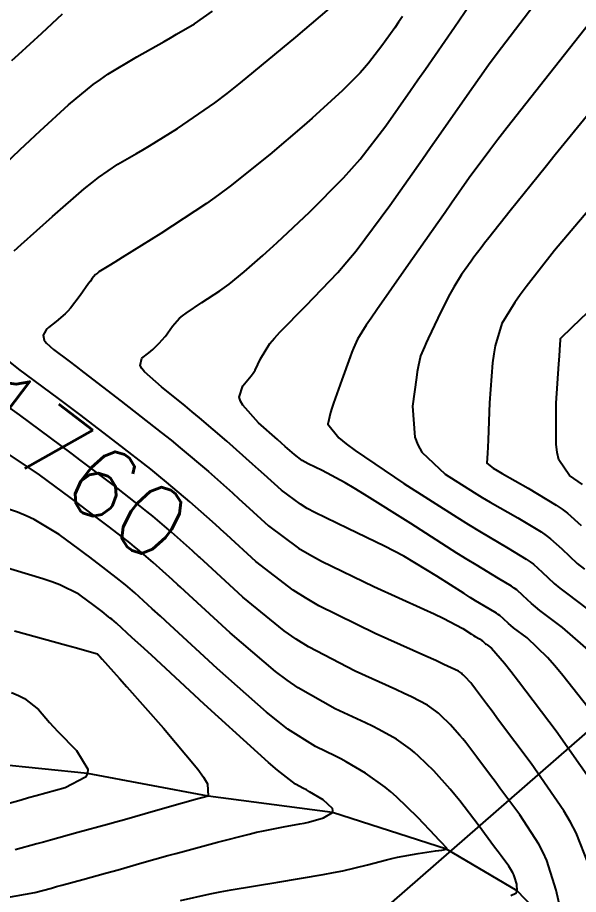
# Model space of a CAD drawing. Header units: metres. Extents: x 837117 to 838479, y 1189012 to 1191015.
# Drawn here: x 837875.72 to 837905.5, y 1189627.19 to 1189673.72 of the extents above; entities that cross this region are included whole.
import ezdxf

# ---------------------------------------------------------------- set-up
doc = ezdxf.new("R2010")
doc.units = ezdxf.units.M
doc.header["$LTSCALE"] = 0.3
for name, color, linetype in [('COTAS 10', 1, 'Continuous'), ('COTAS INT', 252, 'Continuous'), ('DRENAJE', 5, 'Continuous'), ('VIA1', 50, 'Continuous')]:
    doc.layers.add(name, color=color, linetype=linetype)
doc.styles.get("Standard").update_dxf_attribs({"font": 'simplex.shx'})

msp = doc.modelspace()

# ---------------------------------------------------------------- linework, layer by layer
at = {"layer": 'COTAS 10'}
for points in [[(837873.455, 1189664.444), (837875.832, 1189666.698), (837876.391, 1189667.223), (837876.909, 1189667.706), (837878.422, 1189669.096), (837879.731, 1189670.163), (837880.119, 1189670.443), (837880.518, 1189670.716), (837882.054, 1189671.645), (837883.501, 1189672.452), (837883.845, 1189672.648), (837884.164, 1189672.832), (837885.109, 1189673.396), (837886.06, 1189674.061)], [(837906.086, 1189673.421), (837903.96, 1189670.728), (837901.709, 1189667.884), (837901.218, 1189667.253), (837900.785, 1189666.69), (837899.7, 1189665.221), (837898.756, 1189663.865), (837898.411, 1189663.372), (837898.029, 1189662.829), (837896.352, 1189660.443), (837894.79, 1189658.211), (837894.482, 1189657.763), (837894.227, 1189657.39), (837893.757, 1189656.658), (837893.557, 1189656.177), (837893.473, 1189655.961), (837893.377, 1189655.709), (837892.926, 1189654.503), (837892.489, 1189653.266), (837892.402, 1189652.996), (837892.328, 1189652.756), (837892.183, 1189652.151), (837892.772, 1189651.423), (837893.161, 1189651.107), (837893.649, 1189650.74), (837896.227, 1189648.997), (837899.035, 1189647.212), (837899.667, 1189646.817), (837900.236, 1189646.467), (837901.766, 1189645.56), (837902.724, 1189644.985), (837902.932, 1189644.843), (837903.116, 1189644.709), (837903.576, 1189644.285), (837904.213, 1189643.691), (837904.508, 1189643.45), (837904.856, 1189643.175), (837906.541, 1189641.903)], [(837904.615, 1189626.084), (837904.32, 1189627.416), (837903.814, 1189628.983), (837903.617, 1189629.417), (837903.395, 1189629.85), (837902.386, 1189631.415), (837901.324, 1189632.836), (837901.068, 1189633.178), (837900.83, 1189633.499), (837900.107, 1189634.475), (837899.515, 1189635.247), (837899.358, 1189635.44), (837899.205, 1189635.624), (837898.68, 1189636.21), (837898.189, 1189636.688), (837898.058, 1189636.802), (837897.929, 1189636.909), (837897.479, 1189637.231), (837896.625, 1189637.673), (837896.241, 1189637.855), (837895.794, 1189638.063), (837893.645, 1189639.031), (837891.17, 1189640.326), (837890.516, 1189640.74), (837889.876, 1189641.178), (837887.681, 1189642.962), (837885.819, 1189644.672), (837885.39, 1189645.064), (837885.361, 1189645.092), (837884.998, 1189645.42), (837883.894, 1189646.41), (837882.897, 1189647.254), (837882.573, 1189647.518), (837882.228, 1189647.795), (837880.81, 1189648.904), (837879.099, 1189650.202), (837878.571, 1189650.599), (837878.019, 1189651.011), (837875.826, 1189652.631), (837873.843, 1189654.044)], [(837875.393, 1189637.902), (837875.76, 1189637.743), (837876.079, 1189637.584), (837876.834, 1189637.001), (837877.412, 1189636.309), (837877.62, 1189636.081), (837877.848, 1189635.837), (837878.848, 1189634.823), (837879.446, 1189633.839), (837879.422, 1189633.614), (837879.316, 1189633.409), (837878.247, 1189632.841), (837876.704, 1189632.42), (837876.298, 1189632.308), (837875.902, 1189632.199), (837874.55, 1189631.822)]]:
    msp.add_lwpolyline(points, dxfattribs=at)
at = {"layer": 'COTAS INT'}
for points in [[(837875.536, 1189661.334), (837875.906, 1189661.672), (837877.564, 1189663.17), (837879.259, 1189664.638), (837879.653, 1189664.957), (837880.014, 1189665.238), (837881.047, 1189665.937), (837882.032, 1189666.501), (837882.362, 1189666.698), (837882.719, 1189666.911), (837884.215, 1189667.828), (837886.186, 1189669.198), (837886.842, 1189669.698), (837887.546, 1189670.251), (837890.484, 1189672.681), (837893.11, 1189674.921)], [(837906.518, 1189636.447), (837904.675, 1189638.808), (837904.25, 1189639.313), (837903.861, 1189639.753), (837902.766, 1189640.805), (837902.053, 1189641.342), (837901.906, 1189641.459), (837901.781, 1189641.561), (837901.512, 1189641.812), (837901.318, 1189641.991), (837901.24, 1189642.048), (837901.152, 1189642.108), (837900.747, 1189642.351), (837900.034, 1189642.776), (837899.752, 1189642.951), (837899.433, 1189643.151), (837897.975, 1189644.08), (837896.219, 1189645.131), (837895.712, 1189645.408), (837895.196, 1189645.678), (837893.257, 1189646.604), (837891.501, 1189647.454), (837891.1, 1189647.677), (837890.736, 1189647.895), (837889.729, 1189648.636), (837888.818, 1189649.465), (837888.514, 1189649.737), (837888.188, 1189650.028), (837886.825, 1189651.236), (837885.375, 1189652.487), (837884.994, 1189652.806), (837884.622, 1189653.113), (837883.354, 1189654.121), (837882.457, 1189654.921), (837882.32, 1189655.096), (837882.231, 1189655.252), (837882.309, 1189655.648), (837882.689, 1189655.931), (837882.79, 1189656.015), (837882.89, 1189656.102), (837883.235, 1189656.437), (837883.547, 1189656.791), (837883.626, 1189656.89), (837883.701, 1189656.989), (837883.946, 1189657.349), (837884.321, 1189657.761), (837884.479, 1189657.893), (837884.66, 1189658.033), (837885.507, 1189658.602), (837886.46, 1189659.227), (837886.707, 1189659.402), (837886.947, 1189659.578), (837887.753, 1189660.22), (837888.745, 1189661.101), (837889.102, 1189661.428), (837889.495, 1189661.79), (837891.211, 1189663.397), (837893.02, 1189665.219), (837893.471, 1189665.718), (837893.901, 1189666.214), (837895.276, 1189667.983), (837896.586, 1189669.852), (837896.975, 1189670.41), (837897.377, 1189670.987), (837898.923, 1189673.217), (837900.24, 1189675.168)], [(837906.152, 1189640.045), (837904.654, 1189641.354), (837903.454, 1189642.259), (837903.207, 1189642.454), (837902.997, 1189642.626), (837902.544, 1189643.048), (837902.217, 1189643.35), (837902.086, 1189643.446), (837901.938, 1189643.547), (837901.256, 1189643.955), (837900.057, 1189644.672), (837899.583, 1189644.966), (837899.046, 1189645.302), (837896.593, 1189646.865), (837894.133, 1189648.414), (837893.592, 1189648.741), (837893.112, 1189649.024), (837891.883, 1189649.68), (837891.151, 1189650.035), (837890.983, 1189650.128), (837890.832, 1189650.219), (837890.412, 1189650.528), (837889.926, 1189650.966), (837889.733, 1189651.139), (837889.514, 1189651.333), (837888.511, 1189652.22), (837887.671, 1189653.147), (837887.555, 1189653.367), (837887.489, 1189653.571), (837887.672, 1189654.177), (837888.126, 1189654.702), (837888.232, 1189654.856), (837888.329, 1189655.014), (837888.608, 1189655.614), (837889.112, 1189656.423), (837889.352, 1189656.713), (837889.635, 1189657.032), (837891.02, 1189658.42), (837892.719, 1189660.195), (837893.201, 1189660.757), (837893.687, 1189661.35), (837895.486, 1189663.748), (837897.209, 1189666.201), (837897.648, 1189666.828), (837898.07, 1189667.433), (837899.459, 1189669.432), (837900.722, 1189671.214), (837901.066, 1189671.683), (837901.407, 1189672.14), (837902.616, 1189673.702), (837903.464, 1189674.837)], [(837875.417, 1189671.441), (837875.771, 1189671.754), (837877.012, 1189672.898), (837878.097, 1189673.927)], [(837896.151, 1189673.771), (837895.944, 1189673.473), (837895.742, 1189673.184), (837895.065, 1189672.218), (837894.355, 1189671.304), (837894.133, 1189671.047), (837893.899, 1189670.79), (837892.964, 1189669.848), (837891.762, 1189668.748), (837891.36, 1189668.391), (837890.928, 1189668.011), (837889.118, 1189666.451), (837887.01, 1189664.768), (837886.389, 1189664.312), (837885.752, 1189663.859), (837883.32, 1189662.259), (837881.273, 1189660.991), (837880.88, 1189660.747), (837880.562, 1189660.55), (837880.04, 1189660.228), (837879.993, 1189660.195), (837879.975, 1189660.18), (837879.954, 1189660.162), (837879.858, 1189660.078), (837879.666, 1189659.849), (837879.584, 1189659.739), (837879.49, 1189659.61), (837879.046, 1189658.977), (837878.53, 1189658.3), (837878.39, 1189658.142), (837878.252, 1189657.998), (837877.763, 1189657.586), (837877.366, 1189657.276), (837877.286, 1189657.197), (837877.218, 1189657.12), (837877.082, 1189656.864), (837877.132, 1189656.604), (837877.183, 1189656.524), (837877.25, 1189656.441), (837877.624, 1189656.112), (837878.465, 1189655.479), (837878.827, 1189655.203), (837879.244, 1189654.885), (837881.216, 1189653.373), (837883.347, 1189651.707), (837883.865, 1189651.291), (837884.351, 1189650.895), (837885.848, 1189649.627), (837887.125, 1189648.492), (837887.473, 1189648.179), (837887.818, 1189647.867), (837889.046, 1189646.745), (837890.64, 1189645.571), (837891.217, 1189645.227), (837891.852, 1189644.874), (837894.632, 1189643.527), (837897.28, 1189642.332), (837897.832, 1189642.074), (837898.305, 1189641.848), (837899.357, 1189641.295), (837899.82, 1189641), (837899.921, 1189640.937), (837900.011, 1189640.881), (837900.237, 1189640.746), (837900.366, 1189640.669), (837900.394, 1189640.65), (837900.418, 1189640.632), (837900.48, 1189640.575), (837900.565, 1189640.495), (837900.605, 1189640.463), (837900.652, 1189640.426), (837900.878, 1189640.255), (837901.571, 1189639.461), (837901.911, 1189639.031), (837902.317, 1189638.51), (837904.318, 1189635.868), (837906.319, 1189633.026)], [(837906.082, 1189668.666), (837904.268, 1189666.435), (837903.803, 1189665.861), (837903.355, 1189665.306), (837901.873, 1189663.461), (837900.74, 1189662.039), (837900.512, 1189661.75), (837900.322, 1189661.507), (837899.942, 1189661.011), (837899.759, 1189660.748), (837899.692, 1189660.653), (837899.619, 1189660.547), (837899.294, 1189660.086), (837898.875, 1189659.412), (837898.743, 1189659.173), (837898.602, 1189658.911), (837898.034, 1189657.777), (837897.518, 1189656.69), (837897.411, 1189656.458), (837897.319, 1189656.257), (837897.114, 1189655.778), (837896.985, 1189655.195), (837896.94, 1189654.928), (837896.891, 1189654.615), (837896.684, 1189653.104), (837896.808, 1189651.448), (837896.968, 1189651.045), (837897.182, 1189650.665), (837898.412, 1189649.491), (837899.968, 1189648.515), (837900.389, 1189648.259), (837900.806, 1189648.01), (837902.275, 1189647.165), (837903.51, 1189646.424), (837903.779, 1189646.241), (837904.016, 1189646.068), (837904.608, 1189645.522), (837905.429, 1189644.757), (837905.81, 1189644.446)], [(837905.995, 1189663.44), (837904.226, 1189661.358), (837902.719, 1189659.44), (837902.395, 1189659), (837902.113, 1189658.599), (837901.432, 1189657.479), (837901.079, 1189656.309), (837901.004, 1189655.877), (837900.937, 1189655.397), (837900.775, 1189653.274), (837900.694, 1189651.305), (837900.678, 1189650.922), (837900.665, 1189650.61), (837900.64, 1189650.07), (837900.973, 1189649.818), (837901.185, 1189649.688), (837901.449, 1189649.53), (837902.835, 1189648.742), (837904.314, 1189647.852), (837904.637, 1189647.632), (837904.923, 1189647.422), (837905.64, 1189646.758)], [(837905.719, 1189648.947), (837905.015, 1189649.415), (837904.457, 1189650.255), (837904.367, 1189650.638), (837904.304, 1189651.088), (837904.309, 1189653.257), (837904.458, 1189655.354), (837904.486, 1189655.758), (837904.508, 1189656.085), (837904.543, 1189656.628), (837904.545, 1189656.668), (837904.547, 1189656.677), (837904.55, 1189656.686), (837904.568, 1189656.713), (837905.165, 1189657.294), (837905.99, 1189658.095)], [(837906.037, 1189628.794), (837905.382, 1189630.463), (837905.077, 1189631.022), (837904.719, 1189631.623), (837902.978, 1189634.14), (837901.256, 1189636.442), (837900.909, 1189636.906), (837900.618, 1189637.295), (837900.037, 1189638.074), (837899.831, 1189638.343), (837899.776, 1189638.411), (837899.723, 1189638.475), (837899.54, 1189638.679), (837899.369, 1189638.846), (837899.323, 1189638.885), (837899.278, 1189638.923), (837899.121, 1189639.035), (837898.351, 1189639.398), (837897.92, 1189639.594), (837897.394, 1189639.83), (837894.704, 1189641.028), (837891.72, 1189642.507), (837891.008, 1189642.921), (837890.345, 1189643.336), (837888.364, 1189644.854), (837886.819, 1189646.27), (837886.493, 1189646.567), (837886.431, 1189646.622), (837886.062, 1189646.956), (837884.871, 1189648.019), (837883.624, 1189649.075), (837883.219, 1189649.405), (837882.788, 1189649.751), (837881.013, 1189651.139), (837879.027, 1189652.65), (837878.462, 1189653.075), (837877.891, 1189653.502), (837875.777, 1189655.067), (837874.064, 1189656.43)], [(837901.902, 1189627.14), (837902.165, 1189627.257), (837902.208, 1189627.315), (837902.237, 1189627.384), (837902.232, 1189627.727), (837902.109, 1189628.128), (837902.064, 1189628.234), (837902.014, 1189628.337), (837901.793, 1189628.689), (837901.391, 1189629.23), (837901.228, 1189629.451), (837901.041, 1189629.704), (837900.176, 1189630.875), (837899.198, 1189632.151), (837898.94, 1189632.469), (837898.687, 1189632.772), (837897.82, 1189633.742), (837897.009, 1189634.53), (837896.793, 1189634.719), (837896.579, 1189634.895), (837895.836, 1189635.427), (837894.899, 1189635.947), (837894.563, 1189636.116), (837894.194, 1189636.295), (837892.586, 1189637.033), (837890.619, 1189638.145), (837890.024, 1189638.559), (837889.408, 1189639.02), (837886.998, 1189641.071), (837884.82, 1189643.075), (837884.349, 1189643.506), (837884.229, 1189643.617), (837883.935, 1189643.884), (837882.917, 1189644.802), (837882.17, 1189645.434), (837881.928, 1189645.631), (837881.669, 1189645.839), (837880.606, 1189646.67), (837879.325, 1189647.642), (837878.93, 1189647.939), (837878.516, 1189648.248), (837876.874, 1189649.461), (837875.218, 1189650.566)], [(837884.359, 1189626.858), (837885.94, 1189627.219), (837886.479, 1189627.324), (837887.063, 1189627.432), (837889.538, 1189627.843), (837891.95, 1189628.243), (837892.493, 1189628.345), (837892.983, 1189628.443), (837894.303, 1189628.763), (837895.305, 1189629.033), (837895.594, 1189629.099), (837895.888, 1189629.162), (837896.991, 1189629.358), (837897.912, 1189629.497), (837898.091, 1189629.524), (837898.237, 1189629.546), (837898.489, 1189629.585), (837898.512, 1189629.6), (837898.513, 1189629.607), (837898.512, 1189629.616), (837898.489, 1189629.658), (837898.232, 1189629.936), (837898.083, 1189630.094), (837897.9, 1189630.287), (837896.96, 1189631.273), (837895.83, 1189632.372), (837895.528, 1189632.636), (837895.23, 1189632.882), (837894.194, 1189633.623), (837893.172, 1189634.221), (837892.884, 1189634.376), (837892.594, 1189634.527), (837891.527, 1189635.036), (837890.069, 1189635.964), (837889.533, 1189636.378), (837888.939, 1189636.862), (837886.316, 1189639.18), (837883.82, 1189641.478), (837883.307, 1189641.948), (837882.871, 1189642.348), (837881.94, 1189643.193), (837881.443, 1189643.613), (837881.282, 1189643.745), (837881.11, 1189643.883), (837880.403, 1189644.435), (837879.551, 1189645.082), (837879.288, 1189645.279), (837879.013, 1189645.485), (837877.921, 1189646.292), (837876.593, 1189647.089), (837876.17, 1189647.288), (837875.722, 1189647.477), (837873.903, 1189648.083)], [(837875.144, 1189627.019), (837876.642, 1189627.284), (837877.514, 1189627.527), (837877.783, 1189627.601), (837878.064, 1189627.678), (837879.175, 1189627.981), (837880.38, 1189628.311), (837880.719, 1189628.406), (837881.06, 1189628.501), (837882.313, 1189628.857), (837883.702, 1189629.249), (837884.128, 1189629.366), (837884.573, 1189629.488), (837886.331, 1189629.962), (837888.012, 1189630.391), (837888.408, 1189630.484), (837888.773, 1189630.566), (837889.841, 1189630.772), (837890.696, 1189630.927), (837890.927, 1189630.978), (837891.156, 1189631.031), (837891.962, 1189631.251), (837892.439, 1189631.543), (837892.461, 1189631.642), (837892.434, 1189631.749), (837891.937, 1189632.202), (837891.219, 1189632.637), (837891.052, 1189632.733), (837890.9, 1189632.818), (837890.467, 1189633.039), (837889.518, 1189633.782), (837889.041, 1189634.198), (837888.47, 1189634.704), (837885.633, 1189637.288), (837882.821, 1189639.88), (837882.266, 1189640.391), (837881.808, 1189640.812), (837880.962, 1189641.584), (837880.716, 1189641.793), (837880.636, 1189641.858), (837880.551, 1189641.927), (837880.2, 1189642.201), (837879.777, 1189642.522), (837879.647, 1189642.62), (837879.51, 1189642.722), (837878.968, 1189643.122), (837877.969, 1189643.611), (837877.544, 1189643.769), (837877.054, 1189643.937), (837874.751, 1189644.623)], [(837875.558, 1189641.174), (837878.322, 1189640.412), (837878.85, 1189640.266), (837879.275, 1189640.148), (837879.953, 1189639.956), (837879.963, 1189639.944), (837879.99, 1189639.917), (837880.038, 1189639.865), (837880.061, 1189639.84), (837880.087, 1189639.81), (837880.216, 1189639.665), (837880.81, 1189639), (837881.129, 1189638.642), (837881.516, 1189638.209), (837883.472, 1189636.017), (837885.293, 1189633.832), (837885.594, 1189633.403), (837885.807, 1189633.05), (837885.845, 1189632.41), (837885.087, 1189632.201), (837884.799, 1189632.12), (837884.478, 1189632.029), (837883.034, 1189631.617), (837881.39, 1189631.15), (837880.943, 1189631.024), (837880.498, 1189630.9), (837878.918, 1189630.467), (837877.46, 1189630.07), (837877.092, 1189629.969), (837876.74, 1189629.871), (837875.596, 1189629.553)]]:
    msp.add_lwpolyline(points, dxfattribs=at)
at = {"layer": 'DRENAJE'}
for p, q in [((837879.422, 1189633.614), (837873.254, 1189634.233)), ((837885.845, 1189632.41), (837879.422, 1189633.614)), ((837892.439, 1189631.543), (837885.845, 1189632.41)), ((837898.489, 1189629.585), (837892.439, 1189631.543)), ((837902.237, 1189627.384), (837898.489, 1189629.585)), ((837904.866, 1189624.651), (837902.237, 1189627.384))]:
    msp.add_line(p, q, dxfattribs=at)
at = {"layer": 'VIA1'}
msp.add_line((837934.547, 1189660.744), (837808.46, 1189550.827), dxfattribs=at)

# ---------------------------------------------------------------- texts
at = {"layer": 'COTAS 10', "insert": (837872.623, 1189652.474), "char_height": 3.8, "attachment_point": 7, "rotation": 322.4942}
msp.add_mtext('1760', dxfattribs=at)
msp.add_mtext('1760', dxfattribs=at)

doc.saveas('drawing.dxf')
